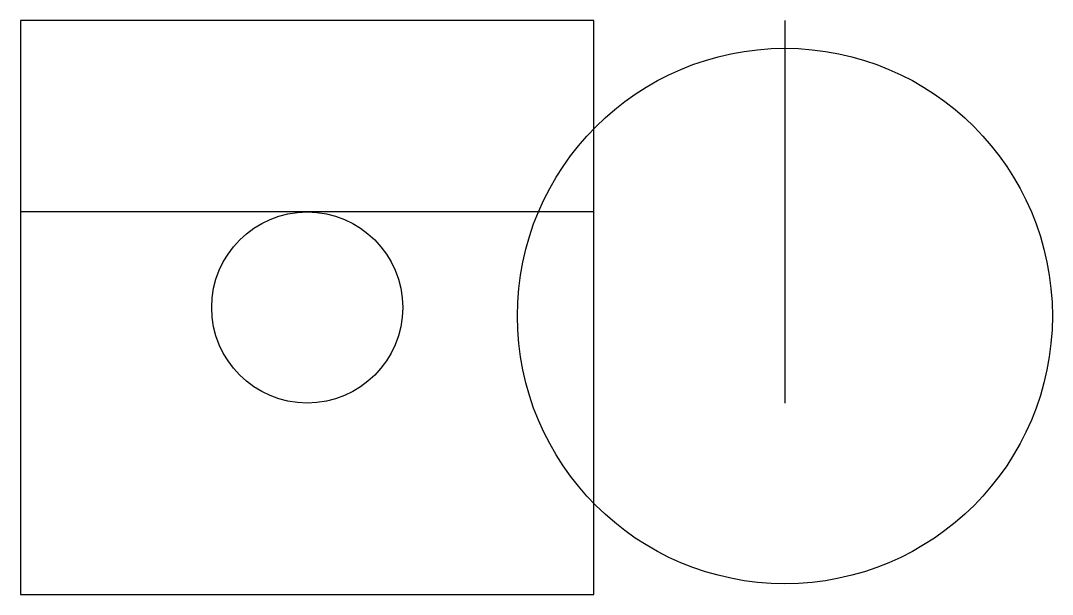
# Model space of a CAD drawing. Header units: inches. Extents: x 0 to 27, y 0 to 15.
import ezdxf

# ---------------------------------------------------------------- set-up
doc = ezdxf.new("R2010")
doc.units = ezdxf.units.IN
doc.header["$MEASUREMENT"] = 0

msp = doc.modelspace()

# ---------------------------------------------------------------- linework, layer by layer
for p, q in [((15, 15), (0, 15)), ((0, 15), (0, 0)), ((15, 0), (15, 15)), ((20, 15, 10), (20, 5, 10)), ((15, 10), (0, 10)), ((15, 10, 7), (0, 10, 7)), ((0, 0), (15, 0))]:
    msp.add_line(p, q)
for centre, radius in [((20, 7.277, 10), 7), ((7.5, 7.5, 10), 2.5)]:
    msp.add_circle(centre, radius)

doc.saveas('drawing.dxf')
